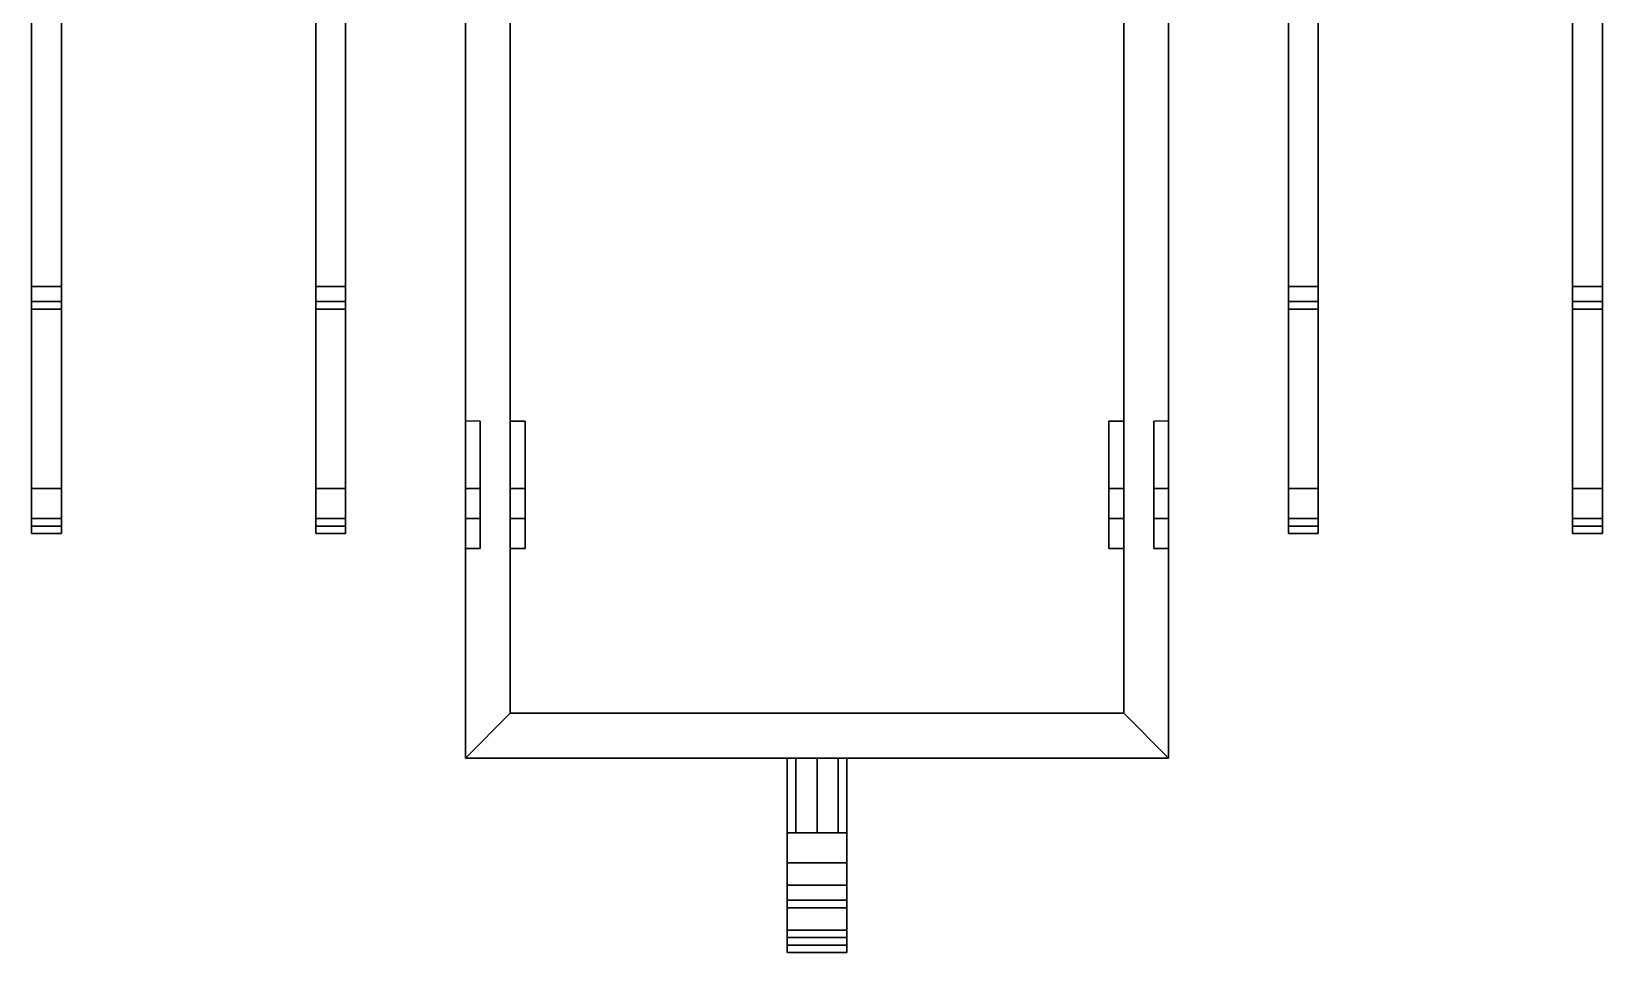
# Model space of a CAD drawing. Extents: x -1.07 to 1.07, y -2.76 to 2.8.
# Drawn here: x -1.05 to 1.05, y -2.76 to -1.529 of the extents above; entities that cross this region are included whole.
import ezdxf

# ---------------------------------------------------------------- set-up
doc = ezdxf.new("R2010")
doc.units = 0
doc.layers.add('FRAME', color=5, linetype='CONTINUOUS')

msp = doc.modelspace()

# ---------------------------------------------------------------- linework, layer by layer
at = {"layer": 'FRAME'}
for points in [[(-0.47, 2.57, 0.94), (-0.47, -2.5, 0.94), (-0.41, -2.44, 0.94), (-0.41, 2.57, 0.94)], [(-0.47, 0.66, 0.75), (-0.47, -2.5, 0.75), (-0.47, -2.5, 0.94), (-0.47, 2.57, 0.94)], [(-0.41, -2.44, 0.94), (-0.41, -2.44, 0.75), (-0.41, 0.66, 0.75), (-0.41, 2.57, 0.94)], [(0.41, 0.66, 0.75), (0.41, -2.44, 0.75), (0.41, -2.44, 0.94), (0.41, 2.57, 0.94)], [(0.41, 2.57, 0.94), (0.41, -2.44, 0.94), (0.47, -2.5, 0.94), (0.47, 2.57, 0.94)], [(0.47, -2.5, 0.94), (0.47, -2.5, 0.75), (0.47, 0.66, 0.75), (0.47, 2.57, 0.94)], [(-0.41, 0.66, 0.75), (-0.41, -2.44, 0.75), (-0.47, -2.5, 0.75), (-0.47, 0.66, 0.75)], [(0.47, 0.66, 0.75), (0.47, -2.5, 0.75), (0.41, -2.44, 0.75), (0.41, 0.66, 0.75)], [(-1.01, -2.18, 0.52), (-1.01, -0.96, 0.63), (-1.05, -0.96, 0.63), (-1.05, -2.18, 0.52)], [(-1.01, -0.96, 0.41), (-1.01, -2.14, 0.31), (-1.05, -2.14, 0.31), (-1.05, -0.96, 0.41)], [(-1.05, -2.2, 0.46), (-1.05, -2.18, 0.52), (-1.05, -0.96, 0.63), (-1.05, -1.9, 0.48)], [(-1.05, -0.96, 0.41), (-1.05, -2.14, 0.31), (-1.05, -1.89, 0.4), (-1.05, -0.96, 0.45)], [(-1.05, -1.87, 0.44), (-1.05, -1.9, 0.48), (-1.05, -0.96, 0.63), (-1.05, -0.96, 0.59)], [(-1.05, -1.89, 0.4), (-1.05, -1.87, 0.44), (-1.05, -1.0095, 0.4705), (-1.05, -0.96, 0.45)], [(-1.05, -1.87, 0.44), (-1.05, -1.87, 0.44), (-1.05, -0.96, 0.59), (-1.05, -1.0095, 0.5695)], [(-1.01, -0.96, 0.45), (-1.01, -1.89, 0.4), (-1.01, -2.14, 0.31), (-1.01, -0.96, 0.41)], [(-1.01, -1.0095, 0.5695), (-1.01, -0.96, 0.59), (-1.01, -0.96, 0.63), (-1.01, -1.9, 0.48)], [(-1.01, -1.9, 0.48), (-1.01, -0.96, 0.63), (-1.01, -2.18, 0.52), (-1.01, -2.2, 0.46)], [(-1.01, -0.96, 0.45), (-1.01, -1.0095, 0.4705), (-1.01, -1.89, 0.4)], [(-0.67, -1.87, 0.44), (-0.67, -1.87, 0.44), (-0.67, -0.96, 0.59), (-0.67, -1.0095, 0.5695)], [(-0.67, -1.89, 0.4), (-0.67, -1.87, 0.44), (-0.67, -1.0095, 0.4705), (-0.67, -0.96, 0.45)], [(-0.67, -1.87, 0.44), (-0.67, -1.9, 0.48), (-0.67, -0.96, 0.63), (-0.67, -0.96, 0.59)], [(-0.67, -2.2, 0.46), (-0.67, -2.18, 0.52), (-0.67, -0.96, 0.63), (-0.67, -1.9, 0.48)], [(-0.67, -0.96, 0.41), (-0.67, -2.14, 0.31), (-0.67, -1.89, 0.4), (-0.67, -0.96, 0.45)], [(-0.63, -0.96, 0.41), (-0.63, -2.14, 0.31), (-0.67, -2.14, 0.31), (-0.67, -0.96, 0.41)], [(-0.63, -2.18, 0.52), (-0.63, -0.96, 0.63), (-0.67, -0.96, 0.63), (-0.67, -2.18, 0.52)], [(-0.63, -0.96, 0.45), (-0.63, -1.0095, 0.4705), (-0.63, -1.89, 0.4)], [(-0.63, -1.9, 0.48), (-0.63, -0.96, 0.63), (-0.63, -2.18, 0.52), (-0.63, -2.2, 0.46)], [(-0.63, -0.96, 0.45), (-0.63, -1.89, 0.4), (-0.63, -2.14, 0.31), (-0.63, -0.96, 0.41)], [(-0.63, -1.0095, 0.5695), (-0.63, -0.96, 0.59), (-0.63, -0.96, 0.63), (-0.63, -1.9, 0.48)], [(0.63, -1.87, 0.44), (0.63, -1.87, 0.44), (0.63, -0.96, 0.59), (0.63, -1.0095, 0.5695)], [(0.63, -1.89, 0.4), (0.63, -1.87, 0.44), (0.63, -1.0095, 0.4705), (0.63, -0.96, 0.45)], [(0.63, -1.87, 0.44), (0.63, -1.9, 0.48), (0.63, -0.96, 0.63), (0.63, -0.96, 0.59)], [(0.63, -2.2, 0.46), (0.63, -2.18, 0.52), (0.63, -0.96, 0.63), (0.63, -1.9, 0.48)], [(0.63, -0.96, 0.41), (0.63, -2.14, 0.31), (0.63, -1.89, 0.4), (0.63, -0.96, 0.45)], [(0.67, -0.96, 0.41), (0.67, -2.14, 0.31), (0.63, -2.14, 0.31), (0.63, -0.96, 0.41)], [(0.67, -2.18, 0.52), (0.67, -0.96, 0.63), (0.63, -0.96, 0.63), (0.63, -2.18, 0.52)], [(0.67, -0.96, 0.45), (0.67, -1.0095, 0.4705), (0.67, -1.89, 0.4)], [(0.67, -1.9, 0.48), (0.67, -0.96, 0.63), (0.67, -2.18, 0.52), (0.67, -2.2, 0.46)], [(0.67, -0.96, 0.45), (0.67, -1.89, 0.4), (0.67, -2.14, 0.31), (0.67, -0.96, 0.41)], [(0.67, -1.0095, 0.5695), (0.67, -0.96, 0.59), (0.67, -0.96, 0.63), (0.67, -1.9, 0.48)], [(1.01, -2.2, 0.46), (1.01, -2.18, 0.52), (1.01, -0.96, 0.63), (1.01, -1.9, 0.48)], [(1.01, -1.87, 0.44), (1.01, -1.9, 0.48), (1.01, -0.96, 0.63), (1.01, -0.96, 0.59)], [(1.01, -1.89, 0.4), (1.01, -1.87, 0.44), (1.01, -1.0095, 0.4705), (1.01, -0.96, 0.45)], [(1.01, -1.87, 0.44), (1.01, -1.87, 0.44), (1.01, -0.96, 0.59), (1.01, -1.0095, 0.5695)], [(1.05, -0.96, 0.41), (1.05, -2.14, 0.31), (1.01, -2.14, 0.31), (1.01, -0.96, 0.41)], [(1.01, -0.96, 0.41), (1.01, -2.14, 0.31), (1.01, -1.89, 0.4), (1.01, -0.96, 0.45)], [(1.05, -2.18, 0.52), (1.05, -0.96, 0.63), (1.01, -0.96, 0.63), (1.01, -2.18, 0.52)], [(1.05, -1.9, 0.48), (1.05, -0.96, 0.63), (1.05, -2.18, 0.52), (1.05, -2.2, 0.46)], [(1.05, -0.96, 0.45), (1.05, -1.0095, 0.4705), (1.05, -1.89, 0.4)], [(1.05, -0.96, 0.45), (1.05, -1.89, 0.4), (1.05, -2.14, 0.31), (1.05, -0.96, 0.41)], [(1.05, -1.0095, 0.5695), (1.05, -0.96, 0.59), (1.05, -0.96, 0.63), (1.05, -1.9, 0.48)], [(-1.05, -1.87, 0.44), (-1.05, -1.87, 0.44), (-1.05, -1.03, 0.52), (-1.05, -1.0095, 0.4705)], [(-1.05, -1.87, 0.44), (-1.05, -1.87, 0.44), (-1.05, -1.0095, 0.5695), (-1.05, -1.03, 0.52)], [(-1.01, -1.0095, 0.4705), (-1.01, -1.03, 0.52), (-1.01, -1.87, 0.44), (-1.01, -1.89, 0.4)], [(-1.01, -1.03, 0.52), (-1.01, -1.0095, 0.5695), (-1.01, -1.9, 0.48), (-1.01, -1.87, 0.44)], [(-0.67, -1.87, 0.44), (-0.67, -1.87, 0.44), (-0.67, -1.0095, 0.5695), (-0.67, -1.03, 0.52)], [(-0.67, -1.87, 0.44), (-0.67, -1.87, 0.44), (-0.67, -1.03, 0.52), (-0.67, -1.0095, 0.4705)], [(-0.63, -1.03, 0.52), (-0.63, -1.0095, 0.5695), (-0.63, -1.9, 0.48), (-0.63, -1.87, 0.44)], [(-0.63, -1.0095, 0.4705), (-0.63, -1.03, 0.52), (-0.63, -1.87, 0.44), (-0.63, -1.89, 0.4)], [(0.63, -1.87, 0.44), (0.63, -1.87, 0.44), (0.63, -1.0095, 0.5695), (0.63, -1.03, 0.52)], [(0.63, -1.87, 0.44), (0.63, -1.87, 0.44), (0.63, -1.03, 0.52), (0.63, -1.0095, 0.4705)], [(0.67, -1.03, 0.52), (0.67, -1.0095, 0.5695), (0.67, -1.9, 0.48), (0.67, -1.87, 0.44)], [(0.67, -1.0095, 0.4705), (0.67, -1.03, 0.52), (0.67, -1.87, 0.44), (0.67, -1.89, 0.4)], [(1.01, -1.87, 0.44), (1.01, -1.87, 0.44), (1.01, -1.03, 0.52), (1.01, -1.0095, 0.4705)], [(1.01, -1.87, 0.44), (1.01, -1.87, 0.44), (1.01, -1.0095, 0.5695), (1.01, -1.03, 0.52)], [(1.05, -1.0095, 0.4705), (1.05, -1.03, 0.52), (1.05, -1.87, 0.44), (1.05, -1.89, 0.4)], [(1.05, -1.03, 0.52), (1.05, -1.0095, 0.5695), (1.05, -1.9, 0.48), (1.05, -1.87, 0.44)], [(-1.01, -1.89, 0.4), (-1.01, -1.87, 0.44), (-1.05, -1.87, 0.44), (-1.05, -1.89, 0.4)], [(-1.01, -1.87, 0.44), (-1.01, -1.9, 0.48), (-1.05, -1.9, 0.48), (-1.05, -1.87, 0.44)], [(-0.63, -1.87, 0.44), (-0.63, -1.9, 0.48), (-0.67, -1.9, 0.48), (-0.67, -1.87, 0.44)], [(-0.63, -1.89, 0.4), (-0.63, -1.87, 0.44), (-0.67, -1.87, 0.44), (-0.67, -1.89, 0.4)], [(0.67, -1.87, 0.44), (0.67, -1.9, 0.48), (0.63, -1.9, 0.48), (0.63, -1.87, 0.44)], [(0.67, -1.89, 0.4), (0.67, -1.87, 0.44), (0.63, -1.87, 0.44), (0.63, -1.89, 0.4)], [(1.05, -1.87, 0.44), (1.05, -1.9, 0.48), (1.01, -1.9, 0.48), (1.01, -1.87, 0.44)], [(1.05, -1.89, 0.4), (1.05, -1.87, 0.44), (1.01, -1.87, 0.44), (1.01, -1.89, 0.4)], [(-1.01, -2.2, 0.38), (-1.01, -1.89, 0.4), (-1.05, -1.89, 0.4), (-1.05, -2.2, 0.38)], [(-1.05, -2.19, 0.33), (-1.05, -2.2, 0.38), (-1.05, -1.89, 0.4), (-1.05, -2.14, 0.31)], [(-1.01, -1.9, 0.48), (-1.01, -2.2, 0.46), (-1.05, -2.2, 0.46), (-1.05, -1.9, 0.48)], [(-1.01, -2.14, 0.31), (-1.01, -1.89, 0.4), (-1.01, -2.2, 0.38), (-1.01, -2.19, 0.33)], [(-0.67, -2.19, 0.33), (-0.67, -2.2, 0.38), (-0.67, -1.89, 0.4), (-0.67, -2.14, 0.31)], [(-0.63, -2.2, 0.38), (-0.63, -1.89, 0.4), (-0.67, -1.89, 0.4), (-0.67, -2.2, 0.38)], [(-0.63, -1.9, 0.48), (-0.63, -2.2, 0.46), (-0.67, -2.2, 0.46), (-0.67, -1.9, 0.48)], [(-0.63, -2.14, 0.31), (-0.63, -1.89, 0.4), (-0.63, -2.2, 0.38), (-0.63, -2.19, 0.33)], [(0.63, -2.19, 0.33), (0.63, -2.2, 0.38), (0.63, -1.89, 0.4), (0.63, -2.14, 0.31)], [(0.67, -2.2, 0.38), (0.67, -1.89, 0.4), (0.63, -1.89, 0.4), (0.63, -2.2, 0.38)], [(0.67, -1.9, 0.48), (0.67, -2.2, 0.46), (0.63, -2.2, 0.46), (0.63, -1.9, 0.48)], [(0.67, -2.14, 0.31), (0.67, -1.89, 0.4), (0.67, -2.2, 0.38), (0.67, -2.19, 0.33)], [(1.05, -2.2, 0.38), (1.05, -1.89, 0.4), (1.01, -1.89, 0.4), (1.01, -2.2, 0.38)], [(1.01, -2.19, 0.33), (1.01, -2.2, 0.38), (1.01, -1.89, 0.4), (1.01, -2.14, 0.31)], [(1.05, -1.9, 0.48), (1.05, -2.2, 0.46), (1.01, -2.2, 0.46), (1.01, -1.9, 0.48)], [(1.05, -2.14, 0.31), (1.05, -1.89, 0.4), (1.05, -2.2, 0.38), (1.05, -2.19, 0.33)], [(-0.45, -2.14, 1.0312), (-0.45, -2.05, 0.94), (-0.47, -2.05, 0.94), (-0.47, -2.14, 1.0312)], [(-0.47, -2.22, 0.94), (-0.47, -2.22, 1.0312), (-0.47, -2.18, 1.05), (-0.47, -2.05, 0.94)], [(-0.45, -2.05, 0.94), (-0.45, -2.18, 1.05), (-0.45, -2.22, 1.0312), (-0.45, -2.22, 0.94)], [(-0.45, -2.18, 1.05), (-0.45, -2.05, 0.94), (-0.45, -2.14, 1.0312), (-0.45, -2.18, 1.05)], [(-0.39, -2.14, 1.0312), (-0.39, -2.05, 0.94), (-0.41, -2.05, 0.94), (-0.41, -2.14, 1.0312)], [(-0.39, -2.05, 0.94), (-0.39, -2.05, 0.88), (-0.41, -2.05, 0.88), (-0.41, -2.05, 0.94)], [(-0.39, -2.05, 0.88), (-0.39, -2.22, 0.88), (-0.41, -2.22, 0.88), (-0.41, -2.05, 0.88)], [(-0.41, -2.14, 1.0312), (-0.41, -2.05, 0.94), (-0.41, -2.22, 0.94), (-0.41, -2.22, 1.0312)], [(-0.39, -2.05, 0.88), (-0.39, -2.05, 0.94), (-0.39, -2.22, 1.0312), (-0.39, -2.22, 0.88)], [(-0.39, -2.22, 1.0312), (-0.39, -2.05, 0.94), (-0.39, -2.14, 1.0312), (-0.39, -2.18, 1.05)], [(0.39, -2.05, 0.94), (0.39, -2.05, 0.88), (0.39, -2.22, 0.88), (0.39, -2.22, 1.0312)], [(0.41, -2.14, 1.0312), (0.41, -2.05, 0.94), (0.39, -2.05, 0.94), (0.39, -2.14, 1.0312)], [(0.41, -2.05, 0.88), (0.41, -2.22, 0.88), (0.39, -2.22, 0.88), (0.39, -2.05, 0.88)], [(0.41, -2.05, 0.94), (0.41, -2.05, 0.88), (0.39, -2.05, 0.88), (0.39, -2.05, 0.94)], [(0.39, -2.18, 1.05), (0.39, -2.14, 1.0312), (0.39, -2.05, 0.94), (0.39, -2.22, 1.0312)], [(0.41, -2.22, 1.0312), (0.41, -2.05, 0.94), (0.41, -2.14, 1.0312), (0.41, -2.18, 1.05)], [(0.41, -2.05, 0.94), (0.41, -2.05, 0.94), (0.41, -2.22, 1.0312), (0.41, -2.22, 0.94)], [(0.45, -2.22, 0.94), (0.45, -2.22, 1.0312), (0.45, -2.18, 1.05), (0.45, -2.05, 0.94)], [(0.47, -2.14, 1.0312), (0.47, -2.05, 0.94), (0.45, -2.05, 0.94), (0.45, -2.14, 1.0312)], [(0.47, -2.18, 1.05), (0.47, -2.05, 0.94), (0.47, -2.14, 1.0312), (0.47, -2.18, 1.05)], [(0.47, -2.05, 0.94), (0.47, -2.18, 1.05), (0.47, -2.22, 1.0312), (0.47, -2.22, 0.94)], [(-1.01, -2.14, 0.31), (-1.01, -2.19, 0.33), (-1.05, -2.19, 0.33), (-1.05, -2.14, 0.31)], [(-0.63, -2.14, 0.31), (-0.63, -2.19, 0.33), (-0.67, -2.19, 0.33), (-0.67, -2.14, 0.31)], [(-0.45, -2.18, 1.05), (-0.45, -2.14, 1.0312), (-0.47, -2.14, 1.0312), (-0.47, -2.18, 1.05)], [(-0.39, -2.18, 1.05), (-0.39, -2.14, 1.0312), (-0.41, -2.14, 1.0312), (-0.41, -2.18, 1.05)], [(-0.41, -2.18, 1.05), (-0.41, -2.14, 1.0312), (-0.41, -2.14, 1.0312), (-0.41, -2.22, 1.0312)], [(0.39, -2.18, 1.05), (0.39, -2.14, 1.0312), (0.39, -2.14, 1.0312), (0.39, -2.22, 1.0312)], [(0.41, -2.18, 1.05), (0.41, -2.14, 1.0312), (0.39, -2.14, 1.0312), (0.39, -2.18, 1.05)], [(0.47, -2.18, 1.05), (0.47, -2.14, 1.0312), (0.45, -2.14, 1.0312), (0.45, -2.18, 1.05)], [(0.67, -2.14, 0.31), (0.67, -2.19, 0.33), (0.63, -2.19, 0.33), (0.63, -2.14, 0.31)], [(1.05, -2.14, 0.31), (1.05, -2.19, 0.33), (1.01, -2.19, 0.33), (1.01, -2.14, 0.31)], [(-1.01, -2.2, 0.46), (-1.01, -2.18, 0.52), (-1.05, -2.18, 0.52), (-1.05, -2.2, 0.46)], [(-0.63, -2.2, 0.46), (-0.63, -2.18, 0.52), (-0.67, -2.18, 0.52), (-0.67, -2.2, 0.46)], [(-0.45, -2.22, 1.0312), (-0.45, -2.18, 1.05), (-0.47, -2.18, 1.05), (-0.47, -2.22, 1.0312)], [(-0.39, -2.22, 1.0312), (-0.39, -2.18, 1.05), (-0.41, -2.18, 1.05), (-0.41, -2.22, 1.0312)], [(0.41, -2.22, 1.0312), (0.41, -2.18, 1.05), (0.39, -2.18, 1.05), (0.39, -2.22, 1.0312)], [(0.47, -2.22, 1.0312), (0.47, -2.18, 1.05), (0.45, -2.18, 1.05), (0.45, -2.22, 1.0312)], [(0.67, -2.2, 0.46), (0.67, -2.18, 0.52), (0.63, -2.18, 0.52), (0.63, -2.2, 0.46)], [(1.05, -2.2, 0.46), (1.05, -2.18, 0.52), (1.01, -2.18, 0.52), (1.01, -2.2, 0.46)], [(-1.01, -2.19, 0.33), (-1.01, -2.2, 0.38), (-1.05, -2.2, 0.38), (-1.05, -2.19, 0.33)], [(-0.63, -2.19, 0.33), (-0.63, -2.2, 0.38), (-0.67, -2.2, 0.38), (-0.67, -2.19, 0.33)], [(0.67, -2.19, 0.33), (0.67, -2.2, 0.38), (0.63, -2.2, 0.38), (0.63, -2.19, 0.33)], [(1.05, -2.19, 0.33), (1.05, -2.2, 0.38), (1.01, -2.2, 0.38), (1.01, -2.19, 0.33)], [(-0.45, -2.22, 0.94), (-0.45, -2.22, 1.0312), (-0.47, -2.22, 1.0312), (-0.47, -2.22, 0.94)], [(-0.39, -2.22, 0.88), (-0.39, -2.22, 1.0312), (-0.41, -2.22, 1.0312), (-0.41, -2.22, 0.88)], [(0.41, -2.22, 0.88), (0.41, -2.22, 1.0312), (0.39, -2.22, 1.0312), (0.39, -2.22, 0.88)], [(0.47, -2.22, 0.94), (0.47, -2.22, 1.0312), (0.45, -2.22, 1.0312), (0.45, -2.22, 0.94)], [(-0.41, -2.44, 0.75), (0.41, -2.44, 0.75), (0.47, -2.5, 0.75), (-0.47, -2.5, 0.75)], [(-0.47, -2.5, 0.94), (0.47, -2.5, 0.94), (0.41, -2.44, 0.94), (-0.41, -2.44, 0.94)], [(0.41, -2.44, 0.94), (0.41, -2.44, 0.75), (-0.41, -2.44, 0.75), (-0.41, -2.44, 0.94)], [(-0.47, -2.5, 0.75), (0.47, -2.5, 0.75), (0.47, -2.5, 0.94), (-0.47, -2.5, 0.94)], [(-0.0283, -2.5, 0.8383), (-0.04, -2.5, 0.81), (-0.04, -2.6, 0.81), (-0.0283, -2.6, 0.8383)], [(-0.04, -2.5, 0.81), (-0.0283, -2.5, 0.7817), (-0.0283, -2.6, 0.7817), (-0.04, -2.6, 0.81)], [(0, -2.5, 0.85), (-0.0283, -2.5, 0.8383), (-0.0283, -2.6, 0.8383), (0, -2.6, 0.85)], [(-0.0283, -2.5, 0.7817), (0, -2.5, 0.77), (0, -2.6, 0.77), (-0.0283, -2.6, 0.7817)], [(0.0283, -2.5, 0.8383), (0, -2.5, 0.85), (0, -2.6, 0.85), (0.0283, -2.6, 0.8383)], [(0, -2.5, 0.77), (0.0283, -2.5, 0.7817), (0.0283, -2.6, 0.7817), (0, -2.6, 0.77)], [(0.04, -2.5, 0.81), (0.0283, -2.5, 0.8383), (0.0283, -2.6, 0.8383), (0.04, -2.6, 0.81)], [(0.0283, -2.5, 0.7817), (0.04, -2.5, 0.81), (0.04, -2.6, 0.81), (0.0283, -2.6, 0.7817)], [(-0.04, -2.6, 0.76), (-0.04, -2.67, 0.8), (-0.04, -2.67, 0.84), (-0.04, -2.6, 0.86)], [(0.04, -2.6, 0.86), (0.04, -2.6, 0.76), (-0.04, -2.6, 0.76), (-0.04, -2.6, 0.86)], [(0.04, -2.6, 0.76), (0.04, -2.69, 0.72), (-0.04, -2.69, 0.72), (-0.04, -2.6, 0.76)], [(-0.04, -2.69, 0.72), (-0.04, -2.7, 0.78), (-0.04, -2.67, 0.8), (-0.04, -2.6, 0.76)], [(-0.04, -2.6, 0.86), (-0.04, -2.67, 0.84), (-0.04, -2.69, 0.86), (-0.04, -2.64, 0.9)], [(0.04, -2.64, 0.9), (0.04, -2.6, 0.86), (-0.04, -2.6, 0.86), (-0.04, -2.64, 0.9)], [(0.04, -2.67, 0.84), (0.04, -2.67, 0.8), (0.04, -2.6, 0.76), (0.04, -2.6, 0.86)], [(0.04, -2.67, 0.8), (0.04, -2.7, 0.78), (0.04, -2.69, 0.72), (0.04, -2.6, 0.76)], [(0.04, -2.69, 0.86), (0.04, -2.67, 0.84), (0.04, -2.6, 0.86), (0.04, -2.64, 0.9)], [(-0.04, -2.64, 0.9), (-0.04, -2.69, 0.86), (0.04, -2.69, 0.86), (0.04, -2.64, 0.9)], [(-0.04, -2.67, 0.84), (-0.04, -2.67, 0.8), (0.04, -2.67, 0.8), (0.04, -2.67, 0.84)], [(-0.04, -2.67, 0.8), (-0.04, -2.7, 0.78), (0.04, -2.7, 0.78), (0.04, -2.67, 0.8)], [(-0.04, -2.69, 0.86), (-0.04, -2.67, 0.84), (0.04, -2.67, 0.84), (0.04, -2.69, 0.86)], [(0.04, -2.69, 0.72), (0.04, -2.75, 0.76), (-0.04, -2.75, 0.76), (-0.04, -2.69, 0.72)], [(-0.04, -2.75, 0.76), (-0.04, -2.73, 0.78), (-0.04, -2.7, 0.78), (-0.04, -2.69, 0.72)], [(-0.04, -2.7, 0.78), (-0.04, -2.73, 0.78), (0.04, -2.73, 0.78), (0.04, -2.7, 0.78)], [(0.04, -2.7, 0.78), (0.04, -2.73, 0.78), (0.04, -2.75, 0.76), (0.04, -2.69, 0.72)], [(-0.04, -2.76, 0.79), (-0.04, -2.74, 0.81), (-0.04, -2.73, 0.78), (-0.04, -2.75, 0.76)], [(-0.04, -2.73, 0.78), (-0.04, -2.74, 0.81), (0.04, -2.74, 0.81), (0.04, -2.73, 0.78)], [(0.04, -2.76, 0.79), (0.04, -2.74, 0.81), (-0.04, -2.74, 0.81), (-0.04, -2.76, 0.79)], [(0.04, -2.75, 0.76), (0.04, -2.76, 0.79), (-0.04, -2.76, 0.79), (-0.04, -2.75, 0.76)], [(0.04, -2.73, 0.78), (0.04, -2.74, 0.81), (0.04, -2.76, 0.79), (0.04, -2.75, 0.76)]]:
    msp.add_3dface(points, dxfattribs=at)

doc.saveas('drawing.dxf')
